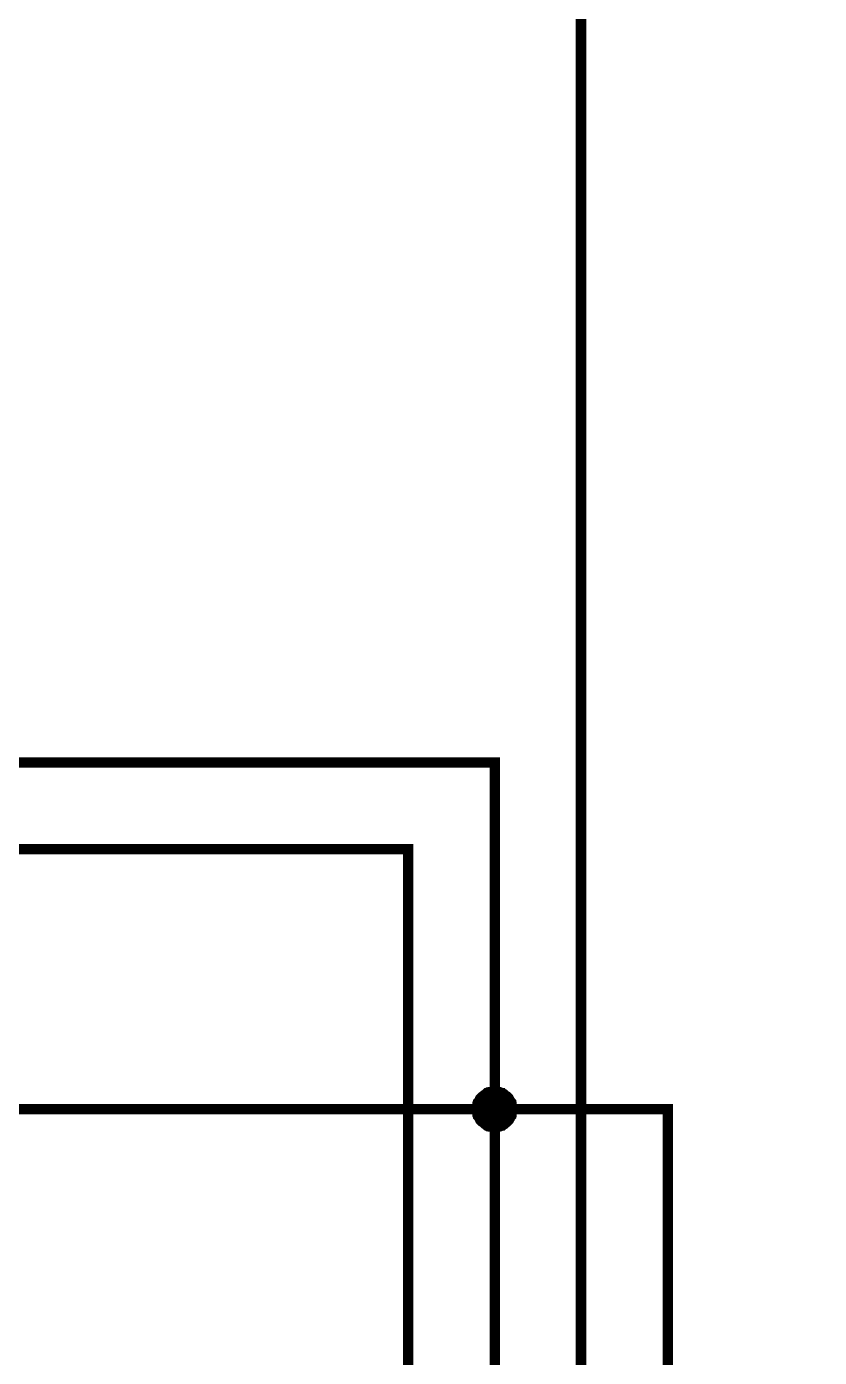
# Model space of a CAD drawing. Header units: millimetres. Extents: x 0 to 841, y 0 to 594.
# Drawn here: x 396.52 to 419.37, y 327.84 to 366.23 of the extents above; entities that cross this region are included whole.
import ezdxf

# ---------------------------------------------------------------- set-up
doc = ezdxf.new("R2010")
doc.units = ezdxf.units.MM
doc.layers.add('Sheet', color=255, linetype='Continuous')

msp = doc.modelspace()

# ---------------------------------------------------------------- linework, layer by layer
at = {"layer": 'Sheet', "const_width": 0.3}
for points in [[(370.018, 369.992), (365.034, 369.992), (365.034, 342.498), (407.519, 342.498), (407.519, 279.991), (437.503, 279.991)], [(392.518, 369.992), (412.503, 369.992), (412.503, 305), (392.518, 305)], [(330.033, 359.988), (360.034, 359.988), (360.034, 334.995), (410.019, 334.995), (415.003, 334.995), (415.003, 299.998), (462.488, 299.998)], [(370.018, 354.986), (370.018, 344.998), (410.019, 344.998), (410.019, 334.995), (410.019, 294.996), (437.705, 294.996)], [(409.506, 334.995), (409.506, 335.026), (409.506, 335.041), (409.506, 335.073), (409.522, 335.104), (409.522, 335.119), (409.522, 335.15), (409.537, 335.166), (409.537, 335.197), (409.553, 335.212), (409.568, 335.243), (409.584, 335.259), (409.584, 335.274), (409.599, 335.306), (409.615, 335.321), (409.63, 335.337), (409.646, 335.352), (409.677, 335.368), (409.692, 335.383), (409.708, 335.399), (409.724, 335.414), (409.755, 335.43), (409.77, 335.445), (409.786, 335.461), (409.817, 335.461), (409.832, 335.476), (409.863, 335.476), (409.879, 335.492), (409.91, 335.492), (409.941, 335.507), (409.956, 335.507), (409.987, 335.507), (410.019, 335.507)], [(409.506, 334.995), (409.506, 335.026), (409.506, 335.041), (409.506, 335.073), (409.522, 335.104), (409.522, 335.119), (409.522, 335.15), (409.537, 335.166), (409.537, 335.197), (409.553, 335.212), (409.568, 335.243), (409.584, 335.259), (409.584, 335.274), (409.599, 335.306), (409.615, 335.321), (409.63, 335.337), (409.646, 335.352), (409.677, 335.368), (409.692, 335.383), (409.708, 335.399), (409.724, 335.414), (409.755, 335.43), (409.77, 335.445), (409.786, 335.461), (409.817, 335.461), (409.832, 335.476), (409.863, 335.476), (409.879, 335.492), (409.91, 335.492), (409.941, 335.507), (409.956, 335.507), (409.987, 335.507), (410.019, 335.507)], [(409.506, 334.995), (409.506, 335.026), (409.506, 335.041), (409.506, 335.073), (409.522, 335.104), (409.522, 335.119), (409.522, 335.15), (409.537, 335.166), (409.537, 335.197), (409.553, 335.212), (409.568, 335.243), (409.584, 335.259), (409.584, 335.274), (409.599, 335.306), (409.615, 335.321), (409.63, 335.337), (409.646, 335.352), (409.677, 335.368), (409.692, 335.383), (409.708, 335.399), (409.724, 335.414), (409.755, 335.43), (409.77, 335.445), (409.786, 335.461), (409.817, 335.461), (409.832, 335.476), (409.863, 335.476), (409.879, 335.492), (409.91, 335.492), (409.941, 335.507), (409.956, 335.507), (409.987, 335.507), (410.019, 335.507)], [(409.506, 334.995), (409.506, 335.026), (409.506, 335.041), (409.506, 335.073), (409.522, 335.104), (409.522, 335.119), (409.522, 335.15), (409.537, 335.166), (409.537, 335.197), (409.553, 335.212), (409.568, 335.243), (409.584, 335.259), (409.584, 335.274), (409.599, 335.306), (409.615, 335.321), (409.63, 335.337), (409.646, 335.352), (409.677, 335.368), (409.692, 335.383), (409.708, 335.399), (409.724, 335.414), (409.755, 335.43), (409.77, 335.445), (409.786, 335.461), (409.817, 335.461), (409.832, 335.476), (409.863, 335.476), (409.879, 335.492), (409.91, 335.492), (409.941, 335.507), (409.956, 335.507), (409.987, 335.507), (410.019, 335.507)], [(409.506, 334.995), (409.506, 335.026), (409.506, 335.041), (409.506, 335.073), (409.522, 335.104), (409.522, 335.119), (409.522, 335.15), (409.537, 335.166), (409.537, 335.197), (409.553, 335.212), (409.568, 335.243), (409.584, 335.259), (409.584, 335.274), (409.599, 335.306), (409.615, 335.321), (409.63, 335.337), (409.646, 335.352), (409.677, 335.368), (409.692, 335.383), (409.708, 335.399), (409.724, 335.414), (409.755, 335.43), (409.77, 335.445), (409.786, 335.461), (409.817, 335.461), (409.832, 335.476), (409.863, 335.476), (409.879, 335.492), (409.91, 335.492), (409.941, 335.507), (409.956, 335.507), (409.987, 335.507), (410.019, 335.507)], [(409.506, 334.995), (409.506, 335.026), (409.506, 335.041), (409.506, 335.073), (409.522, 335.104), (409.522, 335.119), (409.522, 335.15), (409.537, 335.166), (409.537, 335.197), (409.553, 335.212), (409.568, 335.243), (409.584, 335.259), (409.584, 335.274), (409.599, 335.306), (409.615, 335.321), (409.63, 335.337), (409.646, 335.352), (409.677, 335.368), (409.692, 335.383), (409.708, 335.399), (409.724, 335.414), (409.755, 335.43), (409.77, 335.445), (409.786, 335.461), (409.817, 335.461), (409.832, 335.476), (409.863, 335.476), (409.879, 335.492), (409.91, 335.492), (409.941, 335.507), (409.956, 335.507), (409.987, 335.507), (410.019, 335.507)], [(409.506, 334.995), (409.506, 335.026), (409.506, 335.041), (409.506, 335.073), (409.522, 335.104), (409.522, 335.119), (409.522, 335.15), (409.537, 335.166), (409.537, 335.197), (409.553, 335.212), (409.568, 335.243), (409.584, 335.259), (409.584, 335.274), (409.599, 335.306), (409.615, 335.321), (409.63, 335.337), (409.646, 335.352), (409.677, 335.368), (409.692, 335.383), (409.708, 335.399), (409.724, 335.414), (409.755, 335.43), (409.77, 335.445), (409.786, 335.461), (409.817, 335.461), (409.832, 335.476), (409.863, 335.476), (409.879, 335.492), (409.91, 335.492), (409.941, 335.507), (409.956, 335.507), (409.987, 335.507), (410.019, 335.507)], [(409.506, 334.995), (409.506, 335.026), (409.506, 335.041), (409.506, 335.073), (409.522, 335.104), (409.522, 335.119), (409.522, 335.15), (409.537, 335.166), (409.537, 335.197), (409.553, 335.212), (409.568, 335.243), (409.584, 335.259), (409.584, 335.274), (409.599, 335.306), (409.615, 335.321), (409.63, 335.337), (409.646, 335.352), (409.677, 335.368), (409.692, 335.383), (409.708, 335.399), (409.724, 335.414), (409.755, 335.43), (409.77, 335.445), (409.786, 335.461), (409.817, 335.461), (409.832, 335.476), (409.863, 335.476), (409.879, 335.492), (409.91, 335.492), (409.941, 335.507), (409.956, 335.507), (409.987, 335.507), (410.019, 335.507)], [(410.019, 335.507), (410.019, 335.507)], [(410.019, 335.507), (410.05, 335.507), (410.065, 335.507), (410.096, 335.507), (410.127, 335.492), (410.143, 335.492), (410.174, 335.476), (410.189, 335.476), (410.22, 335.461), (410.236, 335.461), (410.251, 335.445), (410.283, 335.43), (410.298, 335.414), (410.314, 335.399), (410.329, 335.383), (410.36, 335.368), (410.376, 335.352), (410.391, 335.337), (410.407, 335.321), (410.422, 335.306), (410.438, 335.274), (410.438, 335.259), (410.453, 335.243), (410.469, 335.212), (410.484, 335.197), (410.484, 335.166), (410.5, 335.15), (410.5, 335.119), (410.5, 335.104), (410.515, 335.073), (410.515, 335.041), (410.515, 335.026), (410.515, 334.995)], [(410.019, 335.507), (410.019, 335.507)], [(410.019, 335.507), (410.05, 335.507), (410.065, 335.507), (410.096, 335.507), (410.127, 335.492), (410.143, 335.492), (410.174, 335.476), (410.189, 335.476), (410.22, 335.461), (410.236, 335.461), (410.251, 335.445), (410.283, 335.43), (410.298, 335.414), (410.314, 335.399), (410.329, 335.383), (410.36, 335.368), (410.376, 335.352), (410.391, 335.337), (410.407, 335.321), (410.422, 335.306), (410.438, 335.274), (410.438, 335.259), (410.453, 335.243), (410.469, 335.212), (410.484, 335.197), (410.484, 335.166), (410.5, 335.15), (410.5, 335.119), (410.5, 335.104), (410.515, 335.073), (410.515, 335.041), (410.515, 335.026), (410.515, 334.995)], [(410.019, 335.507), (410.019, 335.507)], [(410.019, 335.507), (410.05, 335.507), (410.065, 335.507), (410.096, 335.507), (410.127, 335.492), (410.143, 335.492), (410.174, 335.476), (410.189, 335.476), (410.22, 335.461), (410.236, 335.461), (410.251, 335.445), (410.283, 335.43), (410.298, 335.414), (410.314, 335.399), (410.329, 335.383), (410.36, 335.368), (410.376, 335.352), (410.391, 335.337), (410.407, 335.321), (410.422, 335.306), (410.438, 335.274), (410.438, 335.259), (410.453, 335.243), (410.469, 335.212), (410.484, 335.197), (410.484, 335.166), (410.5, 335.15), (410.5, 335.119), (410.5, 335.104), (410.515, 335.073), (410.515, 335.041), (410.515, 335.026), (410.515, 334.995)], [(410.019, 335.507), (410.019, 335.507)], [(410.019, 335.507), (410.05, 335.507), (410.065, 335.507), (410.096, 335.507), (410.127, 335.492), (410.143, 335.492), (410.174, 335.476), (410.189, 335.476), (410.22, 335.461), (410.236, 335.461), (410.251, 335.445), (410.283, 335.43), (410.298, 335.414), (410.314, 335.399), (410.329, 335.383), (410.36, 335.368), (410.376, 335.352), (410.391, 335.337), (410.407, 335.321), (410.422, 335.306), (410.438, 335.274), (410.438, 335.259), (410.453, 335.243), (410.469, 335.212), (410.484, 335.197), (410.484, 335.166), (410.5, 335.15), (410.5, 335.119), (410.5, 335.104), (410.515, 335.073), (410.515, 335.041), (410.515, 335.026), (410.515, 334.995)], [(410.019, 335.507), (410.019, 335.507)], [(410.019, 335.507), (410.05, 335.507), (410.065, 335.507), (410.096, 335.507), (410.127, 335.492), (410.143, 335.492), (410.174, 335.476), (410.189, 335.476), (410.22, 335.461), (410.236, 335.461), (410.251, 335.445), (410.283, 335.43), (410.298, 335.414), (410.314, 335.399), (410.329, 335.383), (410.36, 335.368), (410.376, 335.352), (410.391, 335.337), (410.407, 335.321), (410.422, 335.306), (410.438, 335.274), (410.438, 335.259), (410.453, 335.243), (410.469, 335.212), (410.484, 335.197), (410.484, 335.166), (410.5, 335.15), (410.5, 335.119), (410.5, 335.104), (410.515, 335.073), (410.515, 335.041), (410.515, 335.026), (410.515, 334.995)], [(410.019, 335.507), (410.019, 335.507)], [(410.019, 335.507), (410.05, 335.507), (410.065, 335.507), (410.096, 335.507), (410.127, 335.492), (410.143, 335.492), (410.174, 335.476), (410.189, 335.476), (410.22, 335.461), (410.236, 335.461), (410.251, 335.445), (410.283, 335.43), (410.298, 335.414), (410.314, 335.399), (410.329, 335.383), (410.36, 335.368), (410.376, 335.352), (410.391, 335.337), (410.407, 335.321), (410.422, 335.306), (410.438, 335.274), (410.438, 335.259), (410.453, 335.243), (410.469, 335.212), (410.484, 335.197), (410.484, 335.166), (410.5, 335.15), (410.5, 335.119), (410.5, 335.104), (410.515, 335.073), (410.515, 335.041), (410.515, 335.026), (410.515, 334.995)], [(410.019, 335.507), (410.019, 335.507)], [(410.019, 335.507), (410.05, 335.507), (410.065, 335.507), (410.096, 335.507), (410.127, 335.492), (410.143, 335.492), (410.174, 335.476), (410.189, 335.476), (410.22, 335.461), (410.236, 335.461), (410.251, 335.445), (410.283, 335.43), (410.298, 335.414), (410.314, 335.399), (410.329, 335.383), (410.36, 335.368), (410.376, 335.352), (410.391, 335.337), (410.407, 335.321), (410.422, 335.306), (410.438, 335.274), (410.438, 335.259), (410.453, 335.243), (410.469, 335.212), (410.484, 335.197), (410.484, 335.166), (410.5, 335.15), (410.5, 335.119), (410.5, 335.104), (410.515, 335.073), (410.515, 335.041), (410.515, 335.026), (410.515, 334.995)], [(410.019, 335.507), (410.019, 335.507)], [(410.019, 335.507), (410.05, 335.507), (410.065, 335.507), (410.096, 335.507), (410.127, 335.492), (410.143, 335.492), (410.174, 335.476), (410.189, 335.476), (410.22, 335.461), (410.236, 335.461), (410.251, 335.445), (410.283, 335.43), (410.298, 335.414), (410.314, 335.399), (410.329, 335.383), (410.36, 335.368), (410.376, 335.352), (410.391, 335.337), (410.407, 335.321), (410.422, 335.306), (410.438, 335.274), (410.438, 335.259), (410.453, 335.243), (410.469, 335.212), (410.484, 335.197), (410.484, 335.166), (410.5, 335.15), (410.5, 335.119), (410.5, 335.104), (410.515, 335.073), (410.515, 335.041), (410.515, 335.026), (410.515, 334.995)], [(410.019, 334.482), (409.987, 334.482), (409.956, 334.482), (409.941, 334.482), (409.91, 334.498), (409.879, 334.498), (409.863, 334.513), (409.832, 334.513), (409.817, 334.529), (409.786, 334.529), (409.77, 334.544), (409.755, 334.56), (409.724, 334.575), (409.708, 334.591), (409.692, 334.607), (409.677, 334.622), (409.646, 334.638), (409.63, 334.653), (409.615, 334.669), (409.599, 334.684), (409.584, 334.715), (409.584, 334.731), (409.568, 334.746), (409.553, 334.777), (409.537, 334.793), (409.537, 334.824), (409.522, 334.84), (409.522, 334.871), (409.522, 334.886), (409.506, 334.917), (409.506, 334.948), (409.506, 334.964), (409.506, 334.995)], [(409.506, 334.995), (409.506, 334.995)], [(410.019, 334.482), (409.987, 334.482), (409.956, 334.482), (409.941, 334.482), (409.91, 334.498), (409.879, 334.498), (409.863, 334.513), (409.832, 334.513), (409.817, 334.529), (409.786, 334.529), (409.77, 334.544), (409.755, 334.56), (409.724, 334.575), (409.708, 334.591), (409.692, 334.607), (409.677, 334.622), (409.646, 334.638), (409.63, 334.653), (409.615, 334.669), (409.599, 334.684), (409.584, 334.715), (409.584, 334.731), (409.568, 334.746), (409.553, 334.777), (409.537, 334.793), (409.537, 334.824), (409.522, 334.84), (409.522, 334.871), (409.522, 334.886), (409.506, 334.917), (409.506, 334.948), (409.506, 334.964), (409.506, 334.995)], [(409.506, 334.995), (409.506, 334.995)], [(410.019, 334.482), (409.987, 334.482), (409.956, 334.482), (409.941, 334.482), (409.91, 334.498), (409.879, 334.498), (409.863, 334.513), (409.832, 334.513), (409.817, 334.529), (409.786, 334.529), (409.77, 334.544), (409.755, 334.56), (409.724, 334.575), (409.708, 334.591), (409.692, 334.607), (409.677, 334.622), (409.646, 334.638), (409.63, 334.653), (409.615, 334.669), (409.599, 334.684), (409.584, 334.715), (409.584, 334.731), (409.568, 334.746), (409.553, 334.777), (409.537, 334.793), (409.537, 334.824), (409.522, 334.84), (409.522, 334.871), (409.522, 334.886), (409.506, 334.917), (409.506, 334.948), (409.506, 334.964), (409.506, 334.995)], [(409.506, 334.995), (409.506, 334.995)], [(410.019, 334.482), (409.987, 334.482), (409.956, 334.482), (409.941, 334.482), (409.91, 334.498), (409.879, 334.498), (409.863, 334.513), (409.832, 334.513), (409.817, 334.529), (409.786, 334.529), (409.77, 334.544), (409.755, 334.56), (409.724, 334.575), (409.708, 334.591), (409.692, 334.607), (409.677, 334.622), (409.646, 334.638), (409.63, 334.653), (409.615, 334.669), (409.599, 334.684), (409.584, 334.715), (409.584, 334.731), (409.568, 334.746), (409.553, 334.777), (409.537, 334.793), (409.537, 334.824), (409.522, 334.84), (409.522, 334.871), (409.522, 334.886), (409.506, 334.917), (409.506, 334.948), (409.506, 334.964), (409.506, 334.995)], [(409.506, 334.995), (409.506, 334.995)], [(410.019, 334.482), (409.987, 334.482), (409.956, 334.482), (409.941, 334.482), (409.91, 334.498), (409.879, 334.498), (409.863, 334.513), (409.832, 334.513), (409.817, 334.529), (409.786, 334.529), (409.77, 334.544), (409.755, 334.56), (409.724, 334.575), (409.708, 334.591), (409.692, 334.607), (409.677, 334.622), (409.646, 334.638), (409.63, 334.653), (409.615, 334.669), (409.599, 334.684), (409.584, 334.715), (409.584, 334.731), (409.568, 334.746), (409.553, 334.777), (409.537, 334.793), (409.537, 334.824), (409.522, 334.84), (409.522, 334.871), (409.522, 334.886), (409.506, 334.917), (409.506, 334.948), (409.506, 334.964), (409.506, 334.995)], [(409.506, 334.995), (409.506, 334.995)], [(410.019, 334.482), (409.987, 334.482), (409.956, 334.482), (409.941, 334.482), (409.91, 334.498), (409.879, 334.498), (409.863, 334.513), (409.832, 334.513), (409.817, 334.529), (409.786, 334.529), (409.77, 334.544), (409.755, 334.56), (409.724, 334.575), (409.708, 334.591), (409.692, 334.607), (409.677, 334.622), (409.646, 334.638), (409.63, 334.653), (409.615, 334.669), (409.599, 334.684), (409.584, 334.715), (409.584, 334.731), (409.568, 334.746), (409.553, 334.777), (409.537, 334.793), (409.537, 334.824), (409.522, 334.84), (409.522, 334.871), (409.522, 334.886), (409.506, 334.917), (409.506, 334.948), (409.506, 334.964), (409.506, 334.995)], [(409.506, 334.995), (409.506, 334.995)], [(410.019, 334.482), (409.987, 334.482), (409.956, 334.482), (409.941, 334.482), (409.91, 334.498), (409.879, 334.498), (409.863, 334.513), (409.832, 334.513), (409.817, 334.529), (409.786, 334.529), (409.77, 334.544), (409.755, 334.56), (409.724, 334.575), (409.708, 334.591), (409.692, 334.607), (409.677, 334.622), (409.646, 334.638), (409.63, 334.653), (409.615, 334.669), (409.599, 334.684), (409.584, 334.715), (409.584, 334.731), (409.568, 334.746), (409.553, 334.777), (409.537, 334.793), (409.537, 334.824), (409.522, 334.84), (409.522, 334.871), (409.522, 334.886), (409.506, 334.917), (409.506, 334.948), (409.506, 334.964), (409.506, 334.995)], [(409.506, 334.995), (409.506, 334.995)], [(410.019, 334.482), (409.987, 334.482), (409.956, 334.482), (409.941, 334.482), (409.91, 334.498), (409.879, 334.498), (409.863, 334.513), (409.832, 334.513), (409.817, 334.529), (409.786, 334.529), (409.77, 334.544), (409.755, 334.56), (409.724, 334.575), (409.708, 334.591), (409.692, 334.607), (409.677, 334.622), (409.646, 334.638), (409.63, 334.653), (409.615, 334.669), (409.599, 334.684), (409.584, 334.715), (409.584, 334.731), (409.568, 334.746), (409.553, 334.777), (409.537, 334.793), (409.537, 334.824), (409.522, 334.84), (409.522, 334.871), (409.522, 334.886), (409.506, 334.917), (409.506, 334.948), (409.506, 334.964), (409.506, 334.995)], [(409.506, 334.995), (409.506, 334.995)], [(410.515, 334.995), (410.515, 334.964), (410.515, 334.948), (410.515, 334.917), (410.5, 334.886), (410.5, 334.871), (410.5, 334.84), (410.484, 334.824), (410.484, 334.793), (410.469, 334.777), (410.453, 334.746), (410.438, 334.731), (410.438, 334.715), (410.422, 334.684), (410.407, 334.669), (410.391, 334.653), (410.376, 334.638), (410.36, 334.622), (410.329, 334.607), (410.314, 334.591), (410.298, 334.575), (410.283, 334.56), (410.251, 334.544), (410.236, 334.529), (410.22, 334.529), (410.189, 334.513), (410.174, 334.513), (410.143, 334.498), (410.127, 334.498), (410.096, 334.482), (410.065, 334.482), (410.05, 334.482), (410.019, 334.482)], [(410.515, 334.995), (410.515, 334.964), (410.515, 334.948), (410.515, 334.917), (410.5, 334.886), (410.5, 334.871), (410.5, 334.84), (410.484, 334.824), (410.484, 334.793), (410.469, 334.777), (410.453, 334.746), (410.438, 334.731), (410.438, 334.715), (410.422, 334.684), (410.407, 334.669), (410.391, 334.653), (410.376, 334.638), (410.36, 334.622), (410.329, 334.607), (410.314, 334.591), (410.298, 334.575), (410.283, 334.56), (410.251, 334.544), (410.236, 334.529), (410.22, 334.529), (410.189, 334.513), (410.174, 334.513), (410.143, 334.498), (410.127, 334.498), (410.096, 334.482), (410.065, 334.482), (410.05, 334.482), (410.019, 334.482)], [(410.515, 334.995), (410.515, 334.964), (410.515, 334.948), (410.515, 334.917), (410.5, 334.886), (410.5, 334.871), (410.5, 334.84), (410.484, 334.824), (410.484, 334.793), (410.469, 334.777), (410.453, 334.746), (410.438, 334.731), (410.438, 334.715), (410.422, 334.684), (410.407, 334.669), (410.391, 334.653), (410.376, 334.638), (410.36, 334.622), (410.329, 334.607), (410.314, 334.591), (410.298, 334.575), (410.283, 334.56), (410.251, 334.544), (410.236, 334.529), (410.22, 334.529), (410.189, 334.513), (410.174, 334.513), (410.143, 334.498), (410.127, 334.498), (410.096, 334.482), (410.065, 334.482), (410.05, 334.482), (410.019, 334.482)], [(410.515, 334.995), (410.515, 334.964), (410.515, 334.948), (410.515, 334.917), (410.5, 334.886), (410.5, 334.871), (410.5, 334.84), (410.484, 334.824), (410.484, 334.793), (410.469, 334.777), (410.453, 334.746), (410.438, 334.731), (410.438, 334.715), (410.422, 334.684), (410.407, 334.669), (410.391, 334.653), (410.376, 334.638), (410.36, 334.622), (410.329, 334.607), (410.314, 334.591), (410.298, 334.575), (410.283, 334.56), (410.251, 334.544), (410.236, 334.529), (410.22, 334.529), (410.189, 334.513), (410.174, 334.513), (410.143, 334.498), (410.127, 334.498), (410.096, 334.482), (410.065, 334.482), (410.05, 334.482), (410.019, 334.482)], [(410.515, 334.995), (410.515, 334.964), (410.515, 334.948), (410.515, 334.917), (410.5, 334.886), (410.5, 334.871), (410.5, 334.84), (410.484, 334.824), (410.484, 334.793), (410.469, 334.777), (410.453, 334.746), (410.438, 334.731), (410.438, 334.715), (410.422, 334.684), (410.407, 334.669), (410.391, 334.653), (410.376, 334.638), (410.36, 334.622), (410.329, 334.607), (410.314, 334.591), (410.298, 334.575), (410.283, 334.56), (410.251, 334.544), (410.236, 334.529), (410.22, 334.529), (410.189, 334.513), (410.174, 334.513), (410.143, 334.498), (410.127, 334.498), (410.096, 334.482), (410.065, 334.482), (410.05, 334.482), (410.019, 334.482)], [(410.515, 334.995), (410.515, 334.964), (410.515, 334.948), (410.515, 334.917), (410.5, 334.886), (410.5, 334.871), (410.5, 334.84), (410.484, 334.824), (410.484, 334.793), (410.469, 334.777), (410.453, 334.746), (410.438, 334.731), (410.438, 334.715), (410.422, 334.684), (410.407, 334.669), (410.391, 334.653), (410.376, 334.638), (410.36, 334.622), (410.329, 334.607), (410.314, 334.591), (410.298, 334.575), (410.283, 334.56), (410.251, 334.544), (410.236, 334.529), (410.22, 334.529), (410.189, 334.513), (410.174, 334.513), (410.143, 334.498), (410.127, 334.498), (410.096, 334.482), (410.065, 334.482), (410.05, 334.482), (410.019, 334.482)], [(410.515, 334.995), (410.515, 334.964), (410.515, 334.948), (410.515, 334.917), (410.5, 334.886), (410.5, 334.871), (410.5, 334.84), (410.484, 334.824), (410.484, 334.793), (410.469, 334.777), (410.453, 334.746), (410.438, 334.731), (410.438, 334.715), (410.422, 334.684), (410.407, 334.669), (410.391, 334.653), (410.376, 334.638), (410.36, 334.622), (410.329, 334.607), (410.314, 334.591), (410.298, 334.575), (410.283, 334.56), (410.251, 334.544), (410.236, 334.529), (410.22, 334.529), (410.189, 334.513), (410.174, 334.513), (410.143, 334.498), (410.127, 334.498), (410.096, 334.482), (410.065, 334.482), (410.05, 334.482), (410.019, 334.482)], [(410.515, 334.995), (410.515, 334.964), (410.515, 334.948), (410.515, 334.917), (410.5, 334.886), (410.5, 334.871), (410.5, 334.84), (410.484, 334.824), (410.484, 334.793), (410.469, 334.777), (410.453, 334.746), (410.438, 334.731), (410.438, 334.715), (410.422, 334.684), (410.407, 334.669), (410.391, 334.653), (410.376, 334.638), (410.36, 334.622), (410.329, 334.607), (410.314, 334.591), (410.298, 334.575), (410.283, 334.56), (410.251, 334.544), (410.236, 334.529), (410.22, 334.529), (410.189, 334.513), (410.174, 334.513), (410.143, 334.498), (410.127, 334.498), (410.096, 334.482), (410.065, 334.482), (410.05, 334.482), (410.019, 334.482)], [(410.515, 334.995), (410.515, 334.995), (410.515, 334.995), (410.515, 334.995), (410.515, 334.995), (410.515, 334.995), (410.515, 334.995), (410.515, 334.995), (410.515, 334.995), (410.515, 334.995), (410.515, 334.995), (410.515, 334.995), (410.515, 334.995), (410.515, 334.995), (410.515, 334.995), (410.515, 334.995), (410.515, 334.995), (410.515, 334.995), (410.515, 334.995), (410.515, 334.995), (410.515, 334.995), (410.515, 334.995), (410.515, 334.995), (410.515, 334.995), (410.515, 334.995), (410.515, 334.995), (410.515, 334.995), (410.515, 334.995), (410.515, 334.995), (410.515, 334.995), (410.515, 334.995), (410.515, 334.995), (410.515, 334.995)], [(410.515, 334.995), (410.515, 334.995)], [(410.515, 334.995), (410.515, 334.995), (410.515, 334.995), (410.515, 334.995), (410.515, 334.995), (410.515, 334.995), (410.515, 334.995), (410.515, 334.995), (410.515, 334.995), (410.515, 334.995), (410.515, 334.995), (410.515, 334.995), (410.515, 334.995), (410.515, 334.995), (410.515, 334.995), (410.515, 334.995), (410.515, 334.995), (410.515, 334.995), (410.515, 334.995), (410.515, 334.995), (410.515, 334.995), (410.515, 334.995), (410.515, 334.995), (410.515, 334.995), (410.515, 334.995), (410.515, 334.995), (410.515, 334.995), (410.515, 334.995), (410.515, 334.995), (410.515, 334.995), (410.515, 334.995), (410.515, 334.995), (410.515, 334.995)], [(410.515, 334.995), (410.515, 334.995)], [(410.515, 334.995), (410.515, 334.995), (410.515, 334.995), (410.515, 334.995), (410.515, 334.995), (410.515, 334.995), (410.515, 334.995), (410.515, 334.995), (410.515, 334.995), (410.515, 334.995), (410.515, 334.995), (410.515, 334.995), (410.515, 334.995), (410.515, 334.995), (410.515, 334.995), (410.515, 334.995), (410.515, 334.995), (410.515, 334.995), (410.515, 334.995), (410.515, 334.995), (410.515, 334.995), (410.515, 334.995), (410.515, 334.995), (410.515, 334.995), (410.515, 334.995), (410.515, 334.995), (410.515, 334.995), (410.515, 334.995), (410.515, 334.995), (410.515, 334.995), (410.515, 334.995), (410.515, 334.995), (410.515, 334.995)], [(410.515, 334.995), (410.515, 334.995)], [(410.515, 334.995), (410.515, 334.995), (410.515, 334.995), (410.515, 334.995), (410.515, 334.995), (410.515, 334.995), (410.515, 334.995), (410.515, 334.995), (410.515, 334.995), (410.515, 334.995), (410.515, 334.995), (410.515, 334.995), (410.515, 334.995), (410.515, 334.995), (410.515, 334.995), (410.515, 334.995), (410.515, 334.995), (410.515, 334.995), (410.515, 334.995), (410.515, 334.995), (410.515, 334.995), (410.515, 334.995), (410.515, 334.995), (410.515, 334.995), (410.515, 334.995), (410.515, 334.995), (410.515, 334.995), (410.515, 334.995), (410.515, 334.995), (410.515, 334.995), (410.515, 334.995), (410.515, 334.995), (410.515, 334.995)], [(410.515, 334.995), (410.515, 334.995)], [(410.515, 334.995), (410.515, 334.995), (410.515, 334.995), (410.515, 334.995), (410.515, 334.995), (410.515, 334.995), (410.515, 334.995), (410.515, 334.995), (410.515, 334.995), (410.515, 334.995), (410.515, 334.995), (410.515, 334.995), (410.515, 334.995), (410.515, 334.995), (410.515, 334.995), (410.515, 334.995), (410.515, 334.995), (410.515, 334.995), (410.515, 334.995), (410.515, 334.995), (410.515, 334.995), (410.515, 334.995), (410.515, 334.995), (410.515, 334.995), (410.515, 334.995), (410.515, 334.995), (410.515, 334.995), (410.515, 334.995), (410.515, 334.995), (410.515, 334.995), (410.515, 334.995), (410.515, 334.995), (410.515, 334.995)], [(410.515, 334.995), (410.515, 334.995)], [(410.515, 334.995), (410.515, 334.995), (410.515, 334.995), (410.515, 334.995), (410.515, 334.995), (410.515, 334.995), (410.515, 334.995), (410.515, 334.995), (410.515, 334.995), (410.515, 334.995), (410.515, 334.995), (410.515, 334.995), (410.515, 334.995), (410.515, 334.995), (410.515, 334.995), (410.515, 334.995), (410.515, 334.995), (410.515, 334.995), (410.515, 334.995), (410.515, 334.995), (410.515, 334.995), (410.515, 334.995), (410.515, 334.995), (410.515, 334.995), (410.515, 334.995), (410.515, 334.995), (410.515, 334.995), (410.515, 334.995), (410.515, 334.995), (410.515, 334.995), (410.515, 334.995), (410.515, 334.995), (410.515, 334.995)], [(410.515, 334.995), (410.515, 334.995)], [(410.515, 334.995), (410.515, 334.995), (410.515, 334.995), (410.515, 334.995), (410.515, 334.995), (410.515, 334.995), (410.515, 334.995), (410.515, 334.995), (410.515, 334.995), (410.515, 334.995), (410.515, 334.995), (410.515, 334.995), (410.515, 334.995), (410.515, 334.995), (410.515, 334.995), (410.515, 334.995), (410.515, 334.995), (410.515, 334.995), (410.515, 334.995), (410.515, 334.995), (410.515, 334.995), (410.515, 334.995), (410.515, 334.995), (410.515, 334.995), (410.515, 334.995), (410.515, 334.995), (410.515, 334.995), (410.515, 334.995), (410.515, 334.995), (410.515, 334.995), (410.515, 334.995), (410.515, 334.995), (410.515, 334.995)], [(410.515, 334.995), (410.515, 334.995)], [(410.515, 334.995), (410.515, 334.995), (410.515, 334.995), (410.515, 334.995), (410.515, 334.995), (410.515, 334.995), (410.515, 334.995), (410.515, 334.995), (410.515, 334.995), (410.515, 334.995), (410.515, 334.995), (410.515, 334.995), (410.515, 334.995), (410.515, 334.995), (410.515, 334.995), (410.515, 334.995), (410.515, 334.995), (410.515, 334.995), (410.515, 334.995), (410.515, 334.995), (410.515, 334.995), (410.515, 334.995), (410.515, 334.995), (410.515, 334.995), (410.515, 334.995), (410.515, 334.995), (410.515, 334.995), (410.515, 334.995), (410.515, 334.995), (410.515, 334.995), (410.515, 334.995), (410.515, 334.995), (410.515, 334.995)], [(410.515, 334.995), (410.515, 334.995)]]:
    msp.add_lwpolyline(points, dxfattribs=at)
at = {"layer": 'Sheet', "const_width": 0.508}
msp.add_lwpolyline([(409.746, 335, 1), (410.254, 335, 1)], format="xyb", close=True, dxfattribs=at)

doc.saveas('drawing.dxf')
